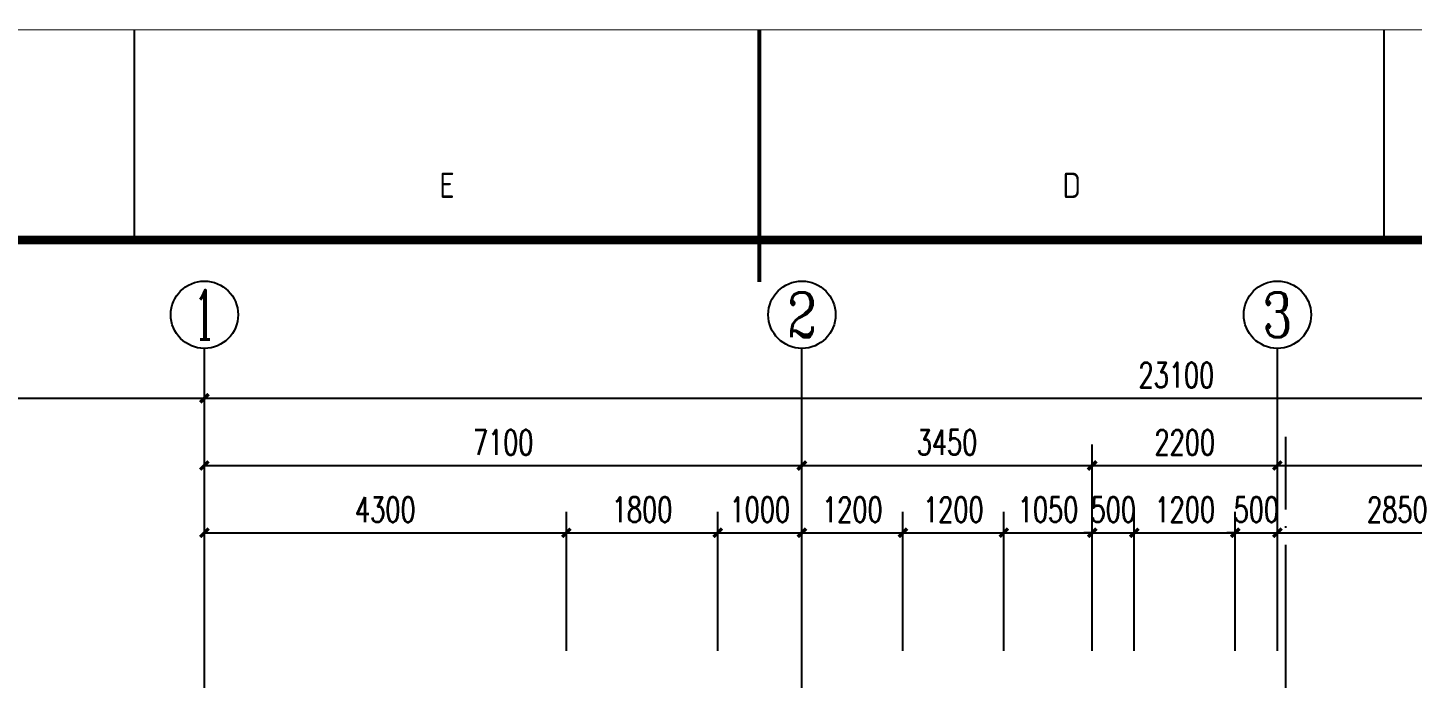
# Model space of a CAD drawing. Extents: x -93062 to 326984, y -142534 to 91021.
# Drawn here: x 145689 to 162143, y 83283 to 91021 of the extents above; entities that cross this region are included whole.
import ezdxf
from ezdxf.enums import TextEntityAlignment as Align

# ---------------------------------------------------------------- set-up
doc = ezdxf.new("R2010")
doc.units = 0
doc.header["$LTSCALE"] = 1000
doc.header["$MEASUREMENT"] = 0
doc.linetypes.add('DOTE', pattern=[2.42, 2, -0.2, 0.02, -0.2])
doc.layers.get('0').update_dxf_attribs({"color": 8})
doc.layers.get('Defpoints').update_dxf_attribs({"color": 8})
for name, color, linetype in [('AXIS', 8, 'Continuous'), ('AXIS_TEXT', 8, 'Continuous'), ('DOTE', 8, 'DOTE')]:
    doc.layers.add(name, color=color, linetype=linetype)
doc.styles.add('_TCH_AXIS', font='COMPLEX', dxfattribs={"bigfont": 'GBCBIG'})
doc.styles.add('_TCH_DIM_T3', font='SIMPLEX', dxfattribs={"width": 0.705882, "bigfont": 'GBCBIG'})
doc.styles.get("Standard").update_dxf_attribs({"font": 'gbenor.shx', "bigfont": 'gbcbig.shx'})
doc.styles.add('TK', font='GEDITXT.SHX', dxfattribs={"width": 0.85, "height": 3.5, "bigfont": 'DXT.SHX'})
doc.dimstyles.new('_TCH_ARCH&&100', dxfattribs={"dimtxt": 297.5, "dimasz": 100, "dimexe": 250, "dimexo": 300, "dimgap": 126.25, "dimtad": 1, "dimdec": 0, "dimzin": 0, "dimdsep": 46, "dimtxsty": '_TCH_DIM_T3', "dimblk": 'ARCHTICK', "dimcen": 0.09, "dimazin": 2, "dimtfac": 1, "dimtdec": 0, "dimtix": 1, "dimtmove": 2, "dimatfit": 3, "dimfxl": 1, "dimtolj": 1, "dimtzin": 0, "dimarcsym": 0})

# ---------------------------------------------------------------- blocks, each defined once
blk = doc.blocks.new('GEDI_WK_A1_V')
at = {"color": 3}
for p, q in [((222.75, 816), (222.75, 841)), ((297, 816), (297, 841)), ((371.25, 816), (371.25, 841))]:
    blk.add_line(p, q, dxfattribs=at)
for points, const_width in [([(0, 841), (0, 0), (594, 0), (594, 841)], 0.1), ([(10, 816), (10, 10), (584, 10), (584, 816)], 1)]:
    blk.add_lwpolyline(points, close=True, dxfattribs=dict(at, const_width=const_width))
at = {"color": 3, "const_width": 0.5}
blk.add_lwpolyline([(297, 811), (297, 841)], dxfattribs=at)
at = {"color": 3}
for s, p in [('E', (259.88, 821)), ('D', (334.12, 821))]:
    blk.add_text(s, height=3, dxfattribs=at).set_placement(p, align=Align.CENTER)
blk = doc.blocks.new('A$C711966D6')
blk.add_blockref('GEDI_WK_A1_V', (0, 0))
at = {"style": 'TK', "width": 0.85}
for tag, height, p in [('PROJECTNAME', 4.75, (529, 44)), ('PHASE', 4, (571, 44)), ('DRAWINGNAME', 4.75, (539, 31))]:
    blk.add_attdef(tag, text='', height=height, dxfattribs=at).set_placement(p, align=Align.MIDDLE_CENTER)
for tag, p, height in [('APPROVE', (416, 32.75), 3.5), ('DESIGN', (461, 32.75), 3.5), ('REVIEW1', (416, 25.75), 3.5), ('DRAW', (461, 25.75), 3.5), ('REVIEW2', (416, 18.75), 3.5), ('PROPORTION', (461, 18.75), 3.5), ('DRAWINGNUMBER', (511, 18.5), 4), ('CHECK', (416, 11.75), 3.5), ('DATE', (461, 11.75), 3.5), ('VERSION', (577, 11.75), 3.5)]:
    blk.add_attdef(tag, p, '', height=height, dxfattribs=at)
blk = doc.blocks.new('是飞洒发时')
at = {"xscale": 100, "yscale": 100, "zscale": 100}
blk.add_blockref('A$C711966D6', (0, 0), dxfattribs=at)
blk = doc.blocks.new('_ArchTick')
at = {"color": 0, "linetype": 'ByBlock', "const_width": 0.4}
blk.add_lwpolyline([(-0.5, -0.5), (0.5, 0.5)], dxfattribs=at)
blk = doc.blocks.new('*D1098')
at = {"layer": 'AXIS', "color": 0, "lineweight": -2, "transparency": 16777216}
for p, q in [((147789, 83608), (147789, 85264)), ((152090, 83608), (152090, 85264)), ((147789, 85014), (152090, 85014))]:
    blk.add_line(p, q, dxfattribs=at)
at = {"layer": 'Defpoints', "color": 0, "transparency": 16777216}
for p in [(152090, 85014), (147789, 83308), (152090, 83308)]:
    blk.add_point(p, dxfattribs=at)
at = {"layer": 'AXIS', "color": 0, "lineweight": -2, "transparency": 16777216, "xscale": 100, "yscale": 100, "zscale": 100, "rotation": 180}
blk.add_blockref('_ArchTick', (147789, 85014), dxfattribs=at)
at = {"layer": 'AXIS', "color": 0, "lineweight": -2, "transparency": 16777216, "xscale": 100, "yscale": 100, "zscale": 100}
blk.add_blockref('_ArchTick', (152090, 85014), dxfattribs=at)
at = {"layer": 'AXIS', "color": 0, "transparency": 16777216, "insert": (149939, 85289), "char_height": 297.5, "attachment_point": 5, "style": '_TCH_DIM_T3'}
blk.add_mtext('\\A1;4300', dxfattribs=at)
blk = doc.blocks.new('*D1099')
at = {"layer": 'AXIS', "color": 0, "lineweight": -2, "transparency": 16777216}
for p, q in [((152090, 83608), (152090, 85264)), ((153890, 83608), (153890, 85264)), ((152090, 85014), (153890, 85014))]:
    blk.add_line(p, q, dxfattribs=at)
at = {"layer": 'Defpoints', "color": 0, "transparency": 16777216}
for p in [(153890, 85014), (152090, 83308), (153890, 83308)]:
    blk.add_point(p, dxfattribs=at)
at = {"layer": 'AXIS', "color": 0, "lineweight": -2, "transparency": 16777216, "xscale": 100, "yscale": 100, "zscale": 100, "rotation": 180}
blk.add_blockref('_ArchTick', (152090, 85014), dxfattribs=at)
at = {"layer": 'AXIS', "color": 0, "lineweight": -2, "transparency": 16777216, "xscale": 100, "yscale": 100, "zscale": 100}
blk.add_blockref('_ArchTick', (153890, 85014), dxfattribs=at)
at = {"layer": 'AXIS', "color": 0, "transparency": 16777216, "insert": (152990, 85289), "char_height": 297.5, "attachment_point": 5, "style": '_TCH_DIM_T3'}
blk.add_mtext('\\A1;1800', dxfattribs=at)
blk = doc.blocks.new('*D1100')
at = {"layer": 'AXIS', "color": 0, "lineweight": -2, "transparency": 16777216}
for p, q in [((153890, 83608), (153890, 85264)), ((154889, 83608), (154889, 85264)), ((153890, 85014), (154889, 85014))]:
    blk.add_line(p, q, dxfattribs=at)
at = {"layer": 'Defpoints', "color": 0, "transparency": 16777216}
for p in [(154889, 85014), (153890, 83308), (154889, 83308)]:
    blk.add_point(p, dxfattribs=at)
at = {"layer": 'AXIS', "color": 0, "lineweight": -2, "transparency": 16777216, "xscale": 100, "yscale": 100, "zscale": 100, "rotation": 180}
blk.add_blockref('_ArchTick', (153890, 85014), dxfattribs=at)
at = {"layer": 'AXIS', "color": 0, "lineweight": -2, "transparency": 16777216, "xscale": 100, "yscale": 100, "zscale": 100}
blk.add_blockref('_ArchTick', (154889, 85014), dxfattribs=at)
at = {"layer": 'AXIS', "color": 0, "transparency": 16777216, "insert": (154389, 85289), "char_height": 297.5, "attachment_point": 5, "style": '_TCH_DIM_T3'}
blk.add_mtext('\\A1;1000', dxfattribs=at)
blk = doc.blocks.new('*D1101')
at = {"layer": 'AXIS', "color": 0, "lineweight": -2, "transparency": 16777216}
for p, q in [((154889, 83608), (154889, 85264)), ((156089, 83608), (156089, 85264)), ((154889, 85014), (156089, 85014))]:
    blk.add_line(p, q, dxfattribs=at)
at = {"layer": 'Defpoints', "color": 0, "transparency": 16777216}
for p in [(156089, 85014), (154889, 83308), (156089, 83308)]:
    blk.add_point(p, dxfattribs=at)
at = {"layer": 'AXIS', "color": 0, "lineweight": -2, "transparency": 16777216, "xscale": 100, "yscale": 100, "zscale": 100, "rotation": 180}
blk.add_blockref('_ArchTick', (154889, 85014), dxfattribs=at)
at = {"layer": 'AXIS', "color": 0, "lineweight": -2, "transparency": 16777216, "xscale": 100, "yscale": 100, "zscale": 100}
blk.add_blockref('_ArchTick', (156089, 85014), dxfattribs=at)
at = {"layer": 'AXIS', "color": 0, "transparency": 16777216, "insert": (155489, 85289), "char_height": 297.5, "attachment_point": 5, "style": '_TCH_DIM_T3'}
blk.add_mtext('\\A1;1200', dxfattribs=at)
blk = doc.blocks.new('*D1102')
at = {"layer": 'AXIS', "color": 0, "lineweight": -2, "transparency": 16777216}
for p, q in [((156089, 83608), (156089, 85264)), ((157289, 83608), (157289, 85264)), ((156089, 85014), (157289, 85014))]:
    blk.add_line(p, q, dxfattribs=at)
at = {"layer": 'Defpoints', "color": 0, "transparency": 16777216}
for p in [(157289, 85014), (156089, 83308), (157289, 83308)]:
    blk.add_point(p, dxfattribs=at)
at = {"layer": 'AXIS', "color": 0, "lineweight": -2, "transparency": 16777216, "xscale": 100, "yscale": 100, "zscale": 100, "rotation": 180}
blk.add_blockref('_ArchTick', (156089, 85014), dxfattribs=at)
at = {"layer": 'AXIS', "color": 0, "lineweight": -2, "transparency": 16777216, "xscale": 100, "yscale": 100, "zscale": 100}
blk.add_blockref('_ArchTick', (157289, 85014), dxfattribs=at)
at = {"layer": 'AXIS', "color": 0, "transparency": 16777216, "insert": (156689, 85289), "char_height": 297.5, "attachment_point": 5, "style": '_TCH_DIM_T3'}
blk.add_mtext('\\A1;1200', dxfattribs=at)
blk = doc.blocks.new('*D1103')
at = {"layer": 'AXIS', "color": 0, "lineweight": -2, "transparency": 16777216}
for p, q in [((157289, 83608), (157289, 85264)), ((158339, 83608), (158339, 85264)), ((157289, 85014), (158339, 85014))]:
    blk.add_line(p, q, dxfattribs=at)
at = {"layer": 'Defpoints', "color": 0, "transparency": 16777216}
for p in [(158339, 85014), (157289, 83308), (158339, 83308)]:
    blk.add_point(p, dxfattribs=at)
at = {"layer": 'AXIS', "color": 0, "lineweight": -2, "transparency": 16777216, "xscale": 100, "yscale": 100, "zscale": 100, "rotation": 180}
blk.add_blockref('_ArchTick', (157289, 85014), dxfattribs=at)
at = {"layer": 'AXIS', "color": 0, "lineweight": -2, "transparency": 16777216, "xscale": 100, "yscale": 100, "zscale": 100}
blk.add_blockref('_ArchTick', (158339, 85014), dxfattribs=at)
at = {"layer": 'AXIS', "color": 0, "transparency": 16777216, "insert": (157814, 85289), "char_height": 297.5, "attachment_point": 5, "style": '_TCH_DIM_T3'}
blk.add_mtext('\\A1;1050', dxfattribs=at)
blk = doc.blocks.new('*D1104')
at = {"layer": 'AXIS', "color": 0, "lineweight": -2, "transparency": 16777216}
for p, q in [((158339, 83608), (158339, 85264)), ((158839, 83608), (158839, 85264)), ((158339, 85014), (158239, 85014)), ((158339, 85014), (158839, 85014)), ((158839, 85014), (158939, 85014))]:
    blk.add_line(p, q, dxfattribs=at)
at = {"layer": 'Defpoints', "color": 0, "transparency": 16777216}
for p in [(158839, 85014), (158339, 83308), (158839, 83308)]:
    blk.add_point(p, dxfattribs=at)
at = {"layer": 'AXIS', "color": 0, "lineweight": -2, "transparency": 16777216, "xscale": 100, "yscale": 100, "zscale": 100}
blk.add_blockref('_ArchTick', (158339, 85014), dxfattribs=at)
at = {"layer": 'AXIS', "color": 0, "lineweight": -2, "transparency": 16777216, "xscale": 100, "yscale": 100, "zscale": 100, "rotation": 180}
blk.add_blockref('_ArchTick', (158839, 85014), dxfattribs=at)
at = {"layer": 'AXIS', "color": 0, "transparency": 16777216, "insert": (158589, 85289), "char_height": 297.5, "attachment_point": 5, "style": '_TCH_DIM_T3'}
blk.add_mtext('\\A1;500', dxfattribs=at)
blk = doc.blocks.new('*D1105')
at = {"layer": 'AXIS', "color": 0, "lineweight": -2, "transparency": 16777216}
for p, q in [((158839, 83608), (158839, 85264)), ((160039, 83608), (160039, 85264)), ((158839, 85014), (160039, 85014))]:
    blk.add_line(p, q, dxfattribs=at)
at = {"layer": 'Defpoints', "color": 0, "transparency": 16777216}
for p in [(160039, 85014), (158839, 83308), (160039, 83308)]:
    blk.add_point(p, dxfattribs=at)
at = {"layer": 'AXIS', "color": 0, "lineweight": -2, "transparency": 16777216, "xscale": 100, "yscale": 100, "zscale": 100, "rotation": 180}
blk.add_blockref('_ArchTick', (158839, 85014), dxfattribs=at)
at = {"layer": 'AXIS', "color": 0, "lineweight": -2, "transparency": 16777216, "xscale": 100, "yscale": 100, "zscale": 100}
blk.add_blockref('_ArchTick', (160039, 85014), dxfattribs=at)
at = {"layer": 'AXIS', "color": 0, "transparency": 16777216, "insert": (159439, 85289), "char_height": 297.5, "attachment_point": 5, "style": '_TCH_DIM_T3'}
blk.add_mtext('\\A1;1200', dxfattribs=at)
blk = doc.blocks.new('*D1106')
at = {"layer": 'AXIS', "color": 0, "lineweight": -2, "transparency": 16777216}
for p, q in [((160039, 83608), (160039, 85264)), ((160539, 83608), (160539, 85264)), ((160039, 85014), (159939, 85014)), ((160039, 85014), (160539, 85014)), ((160539, 85014), (160639, 85014))]:
    blk.add_line(p, q, dxfattribs=at)
at = {"layer": 'Defpoints', "color": 0, "transparency": 16777216}
for p in [(160539, 85014), (160039, 83308), (160539, 83308)]:
    blk.add_point(p, dxfattribs=at)
at = {"layer": 'AXIS', "color": 0, "lineweight": -2, "transparency": 16777216, "xscale": 100, "yscale": 100, "zscale": 100}
blk.add_blockref('_ArchTick', (160039, 85014), dxfattribs=at)
at = {"layer": 'AXIS', "color": 0, "lineweight": -2, "transparency": 16777216, "xscale": 100, "yscale": 100, "zscale": 100, "rotation": 180}
blk.add_blockref('_ArchTick', (160539, 85014), dxfattribs=at)
at = {"layer": 'AXIS', "color": 0, "transparency": 16777216, "insert": (160289, 85289), "char_height": 297.5, "attachment_point": 5, "style": '_TCH_DIM_T3'}
blk.add_mtext('\\A1;500', dxfattribs=at)
blk = doc.blocks.new('*D1107')
at = {"layer": 'AXIS', "color": 0, "lineweight": -2, "transparency": 16777216}
for p, q in [((160539, 83608), (160539, 85264)), ((163390, 83608), (163390, 85264)), ((160539, 85014), (163390, 85014))]:
    blk.add_line(p, q, dxfattribs=at)
at = {"layer": 'Defpoints', "color": 0, "transparency": 16777216}
for p in [(163390, 85014), (160539, 83308), (163390, 83308)]:
    blk.add_point(p, dxfattribs=at)
at = {"layer": 'AXIS', "color": 0, "lineweight": -2, "transparency": 16777216, "xscale": 100, "yscale": 100, "zscale": 100, "rotation": 180}
blk.add_blockref('_ArchTick', (160539, 85014), dxfattribs=at)
at = {"layer": 'AXIS', "color": 0, "lineweight": -2, "transparency": 16777216, "xscale": 100, "yscale": 100, "zscale": 100}
blk.add_blockref('_ArchTick', (163390, 85014), dxfattribs=at)
at = {"layer": 'AXIS', "color": 0, "transparency": 16777216, "insert": (161965, 85289), "char_height": 297.5, "attachment_point": 5, "style": '_TCH_DIM_T3'}
blk.add_mtext('\\A1;2850', dxfattribs=at)
blk = doc.blocks.new('*D1155')
at = {"layer": 'AXIS', "color": 0, "lineweight": -2, "transparency": 16777216}
for p, q in [((147789, 84408), (147789, 86064)), ((154889, 84408), (154889, 86064)), ((147789, 85814), (154889, 85814))]:
    blk.add_line(p, q, dxfattribs=at)
at = {"layer": 'Defpoints', "color": 0, "transparency": 16777216}
for p in [(154889, 85814), (147789, 84108), (154889, 84108)]:
    blk.add_point(p, dxfattribs=at)
at = {"layer": 'AXIS', "color": 0, "lineweight": -2, "transparency": 16777216, "xscale": 100, "yscale": 100, "zscale": 100, "rotation": 180}
blk.add_blockref('_ArchTick', (147789, 85814), dxfattribs=at)
at = {"layer": 'AXIS', "color": 0, "lineweight": -2, "transparency": 16777216, "xscale": 100, "yscale": 100, "zscale": 100}
blk.add_blockref('_ArchTick', (154889, 85814), dxfattribs=at)
at = {"layer": 'AXIS', "color": 0, "transparency": 16777216, "insert": (151339, 86089), "char_height": 297.5, "attachment_point": 5, "style": '_TCH_DIM_T3'}
blk.add_mtext('\\A1;7100', dxfattribs=at)
blk = doc.blocks.new('*D1156')
at = {"layer": 'AXIS', "color": 0, "lineweight": -2, "transparency": 16777216}
for p, q in [((154889, 84408), (154889, 86064)), ((158339, 84408), (158339, 86064)), ((154889, 85814), (158339, 85814))]:
    blk.add_line(p, q, dxfattribs=at)
at = {"layer": 'Defpoints', "color": 0, "transparency": 16777216}
for p in [(158339, 85814), (154889, 84108), (158339, 84108)]:
    blk.add_point(p, dxfattribs=at)
at = {"layer": 'AXIS', "color": 0, "lineweight": -2, "transparency": 16777216, "xscale": 100, "yscale": 100, "zscale": 100, "rotation": 180}
blk.add_blockref('_ArchTick', (154889, 85814), dxfattribs=at)
at = {"layer": 'AXIS', "color": 0, "lineweight": -2, "transparency": 16777216, "xscale": 100, "yscale": 100, "zscale": 100}
blk.add_blockref('_ArchTick', (158339, 85814), dxfattribs=at)
at = {"layer": 'AXIS', "color": 0, "transparency": 16777216, "insert": (156614, 86089), "char_height": 297.5, "attachment_point": 5, "style": '_TCH_DIM_T3'}
blk.add_mtext('\\A1;3450', dxfattribs=at)
blk = doc.blocks.new('*D1157')
at = {"layer": 'AXIS', "color": 0, "lineweight": -2, "transparency": 16777216}
for p, q in [((158339, 84408), (158339, 86064)), ((160539, 84408), (160539, 86064)), ((158339, 85814), (160539, 85814))]:
    blk.add_line(p, q, dxfattribs=at)
at = {"layer": 'Defpoints', "color": 0, "transparency": 16777216}
for p in [(160539, 85814), (158339, 84108), (160539, 84108)]:
    blk.add_point(p, dxfattribs=at)
at = {"layer": 'AXIS', "color": 0, "lineweight": -2, "transparency": 16777216, "xscale": 100, "yscale": 100, "zscale": 100, "rotation": 180}
blk.add_blockref('_ArchTick', (158339, 85814), dxfattribs=at)
at = {"layer": 'AXIS', "color": 0, "lineweight": -2, "transparency": 16777216, "xscale": 100, "yscale": 100, "zscale": 100}
blk.add_blockref('_ArchTick', (160539, 85814), dxfattribs=at)
at = {"layer": 'AXIS', "color": 0, "transparency": 16777216, "insert": (159439, 86089), "char_height": 297.5, "attachment_point": 5, "style": '_TCH_DIM_T3'}
blk.add_mtext('\\A1;2200', dxfattribs=at)
blk = doc.blocks.new('*D1158')
at = {"layer": 'AXIS', "color": 0, "lineweight": -2, "transparency": 16777216}
for p, q in [((160539, 84408), (160539, 86064)), ((170889, 84408), (170889, 86064)), ((160539, 85814), (170889, 85814))]:
    blk.add_line(p, q, dxfattribs=at)
at = {"layer": 'Defpoints', "color": 0, "transparency": 16777216}
for p in [(170889, 85814), (160539, 84108), (170889, 84108)]:
    blk.add_point(p, dxfattribs=at)
at = {"layer": 'AXIS', "color": 0, "lineweight": -2, "transparency": 16777216, "xscale": 100, "yscale": 100, "zscale": 100, "rotation": 180}
blk.add_blockref('_ArchTick', (160539, 85814), dxfattribs=at)
at = {"layer": 'AXIS', "color": 0, "lineweight": -2, "transparency": 16777216, "xscale": 100, "yscale": 100, "zscale": 100}
blk.add_blockref('_ArchTick', (170889, 85814), dxfattribs=at)
at = {"layer": 'AXIS', "color": 0, "transparency": 16777216, "insert": (165714, 86089), "char_height": 297.5, "attachment_point": 5, "style": '_TCH_DIM_T3'}
blk.add_mtext('\\A1;10350', dxfattribs=at)
blk = doc.blocks.new('*D1159')
at = {"layer": 'AXIS', "color": 0, "lineweight": -2, "transparency": 16777216}
for p, q in [((140289, 84408), (140289, 86864)), ((147789, 84408), (147789, 86864)), ((140289, 86614), (147789, 86614))]:
    blk.add_line(p, q, dxfattribs=at)
at = {"layer": 'Defpoints', "color": 0, "transparency": 16777216}
for p in [(147789, 86614), (140289, 84108), (147789, 84108)]:
    blk.add_point(p, dxfattribs=at)
at = {"layer": 'AXIS', "color": 0, "lineweight": -2, "transparency": 16777216, "xscale": 100, "yscale": 100, "zscale": 100, "rotation": 180}
blk.add_blockref('_ArchTick', (140289, 86614), dxfattribs=at)
at = {"layer": 'AXIS', "color": 0, "lineweight": -2, "transparency": 16777216, "xscale": 100, "yscale": 100, "zscale": 100}
blk.add_blockref('_ArchTick', (147789, 86614), dxfattribs=at)
at = {"layer": 'AXIS', "color": 0, "transparency": 16777216, "insert": (144039, 86889), "char_height": 297.5, "attachment_point": 5, "style": '_TCH_DIM_T3'}
blk.add_mtext('\\A1;7500', dxfattribs=at)
blk = doc.blocks.new('*D1160')
at = {"layer": 'AXIS', "color": 0, "lineweight": -2, "transparency": 16777216}
for p, q in [((147789, 84408), (147789, 86864)), ((170889, 84408), (170889, 86864)), ((147789, 86614), (170889, 86614))]:
    blk.add_line(p, q, dxfattribs=at)
at = {"layer": 'Defpoints', "color": 0, "transparency": 16777216}
for p in [(170889, 86614), (147789, 84108), (170889, 84108)]:
    blk.add_point(p, dxfattribs=at)
at = {"layer": 'AXIS', "color": 0, "lineweight": -2, "transparency": 16777216, "xscale": 100, "yscale": 100, "zscale": 100, "rotation": 180}
blk.add_blockref('_ArchTick', (147789, 86614), dxfattribs=at)
at = {"layer": 'AXIS', "color": 0, "lineweight": -2, "transparency": 16777216, "xscale": 100, "yscale": 100, "zscale": 100}
blk.add_blockref('_ArchTick', (170889, 86614), dxfattribs=at)
at = {"layer": 'AXIS', "color": 0, "transparency": 16777216, "insert": (159339, 86889), "char_height": 297.5, "attachment_point": 5, "style": '_TCH_DIM_T3'}
blk.add_mtext('\\A1;23100', dxfattribs=at)

msp = doc.modelspace()

# ---------------------------------------------------------------- linework, layer by layer
at = {"layer": 'AXIS'}
for p, q in [((147789.4, 84000.9), (147789.4, 87207)), ((154889.4, 84000.9), (154889.4, 87207)), ((160539.4, 84000.9), (160539.4, 87207))]:
    msp.add_line(p, q, dxfattribs=at)
for centre in [(147789.4, 87607), (154889.4, 87607), (160539.4, 87607)]:
    msp.add_circle(centre, 400, dxfattribs=at)
at = {"layer": 'DOTE'}
for points in [[(147789.4, 22372.1), (147789.4, 86156)], [(154889.4, 21872.1), (154889.4, 86156)], [(160639.4, 22372.1), (160639.4, 86156)]]:
    msp.add_lwpolyline(points, dxfattribs=at)

# ---------------------------------------------------------------- block references
msp.add_blockref('是飞洒发时', (124684, 6896))

# ---------------------------------------------------------------- texts
at = {"layer": 'AXIS_TEXT', "style": '_TCH_AXIS'}
for s, height, p, p2 in [('1', 588.3, (147663.3, 87312.9), (147915.4, 87312.9)), ('2', 532.5, (154711.9, 87340.7), (155066.9, 87340.7)), ('3', 532.5, (160361.9, 87340.7), (160716.9, 87340.7))]:
    msp.add_text(s, height=height, dxfattribs=at).set_placement(p, p2, align=Align.FIT)

# ---------------------------------------------------------------- dimensions: what is measured, and where the dimension line sits
at = {"layer": 'AXIS'}
for p1, p2, distance, picture, middle in [((140289.4, 84107.7), (147789.4, 84107.7), 2506.1, '*D1159', (144039.4, 86888.8)), ((147789.4, 84107.7), (170889.4, 84107.7), 2506.1, '*D1160', (159339.4, 86888.8)), ((147789.4, 84107.7), (154889.4, 84107.7), 1706.1, '*D1155', (151339.4, 86088.8)), ((154889.4, 84107.7), (158339.4, 84107.7), 1706.1, '*D1156', (156614.4, 86088.8)), ((158339.4, 84107.7), (160539.4, 84107.7), 1706.1, '*D1157', (159439.4, 86088.8)), ((160539.4, 84107.7), (170889.4, 84107.7), 1706.1, '*D1158', (165714.4, 86088.8)), ((147789.4, 83307.7), (152089.6, 83307.7), 1706.1, '*D1098', (149939.5, 85288.8)), ((152089.6, 83307.7), (153889.6, 83307.7), 1706.1, '*D1099', (152989.6, 85288.8)), ((153889.6, 83307.7), (154889.4, 83307.7), 1706.1, '*D1100', (154389.5, 85288.8)), ((154889.4, 83307.7), (156089.3, 83307.7), 1706.1, '*D1101', (155489.4, 85288.8)), ((156089.3, 83307.7), (157289.3, 83307.7), 1706.1, '*D1102', (156689.3, 85288.8)), ((157289.3, 83307.7), (158339.4, 83307.7), 1706.1, '*D1103', (157814.4, 85288.8)), ((158339.4, 83307.7), (158839.4, 83307.7), 1706.1, '*D1104', (158589.4, 85288.8)), ((158839.4, 83307.7), (160039.4, 83307.7), 1706.1, '*D1105', (159439.4, 85288.8)), ((160039.4, 83307.7), (160539.4, 83307.7), 1706.1, '*D1106', (160289.4, 85288.8)), ((160539.4, 83307.7), (163389.8, 83307.7), 1706.1, '*D1107', (161964.6, 85288.8))]:
    dim = msp.add_aligned_dim(p1=p1, p2=p2, distance=distance, dimstyle='_TCH_ARCH&&100', dxfattribs=at)
    dim.commit()
    dim.dimension.update_dxf_attribs({"geometry": picture, "text_midpoint": middle})

doc.saveas('drawing.dxf')
